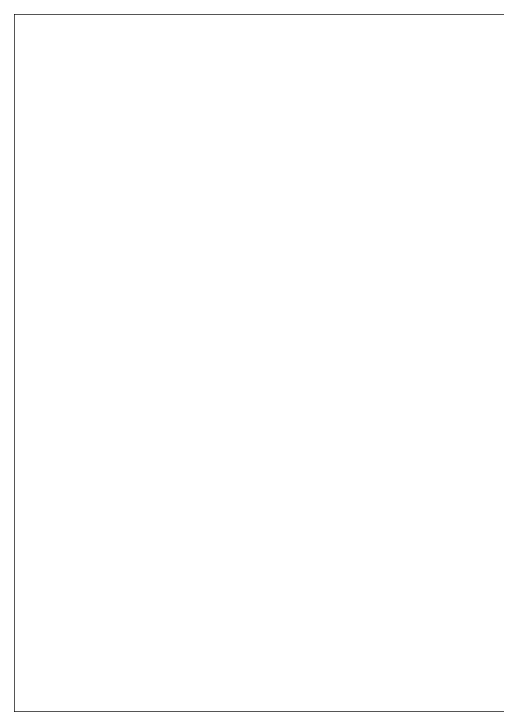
# Model space of a CAD drawing. Extents: x 0 to 40.6, y 0 to 29.3.
# Drawn here: x -0.02 to 20.3, y -0.01 to 29.32 of the extents above; entities that cross this region are included whole.
import ezdxf
from ezdxf.enums import TextEntityAlignment as Align

# ---------------------------------------------------------------- set-up
doc = ezdxf.new("R2010")
doc.units = 0
doc.header["$MEASUREMENT"] = 0
doc.layers.get('0').update_dxf_attribs({"linetype": 'CONTINUOUS'})
doc.layers.add('AAVS-TITLE-ATT', color=7, linetype='CONTINUOUS')
doc.layers.add('AAVS-TITLE-BORDER', color=5, linetype='CONTINUOUS')
doc.styles.get("Standard").update_dxf_attribs({"font": 'arial.ttf'})

# ---------------------------------------------------------------- blocks, each defined once
blk = doc.blocks.new('NEWERA-TITLE_V0')
at = {"layer": 'AAVS-TITLE-BORDER', "const_width": 0.03}
blk.add_lwpolyline([(0, 0), (40.6, 0), (40.6, 29.3), (0, 29.3)], close=True, dxfattribs=at)
at = {"layer": 'AAVS-TITLE-ATT'}
for tag, p in [('ORIGINAL-JOB-NUMBER', (37.75, 5.15)), ('CURRENT-JOB-NUMBER', (37.75, 4.85)), ('CLIENT-JOB-NUMBER', (37.75, 4.55))]:
    blk.add_attdef(tag, text='', height=0.118, dxfattribs=at).set_placement(p, align=Align.MIDDLE_LEFT)
for tag, p in [('PROJECT-NAME-LINE1', (38.645, 3.802)), ('PROJECT-NAME-LINE2', (38.645, 3.49)), ('PROJECT-NAME-LINE3', (38.645, 3.177)), ('PROJECT-NAME-LINE4', (38.645, 2.865))]:
    blk.add_attdef(tag, text='', height=0.177, dxfattribs=at).set_placement(p, align=Align.CENTER)

msp = doc.modelspace()

# ---------------------------------------------------------------- block references
msp.add_blockref('NEWERA-TITLE_V0', (0, 0))

doc.saveas('drawing.dxf')
